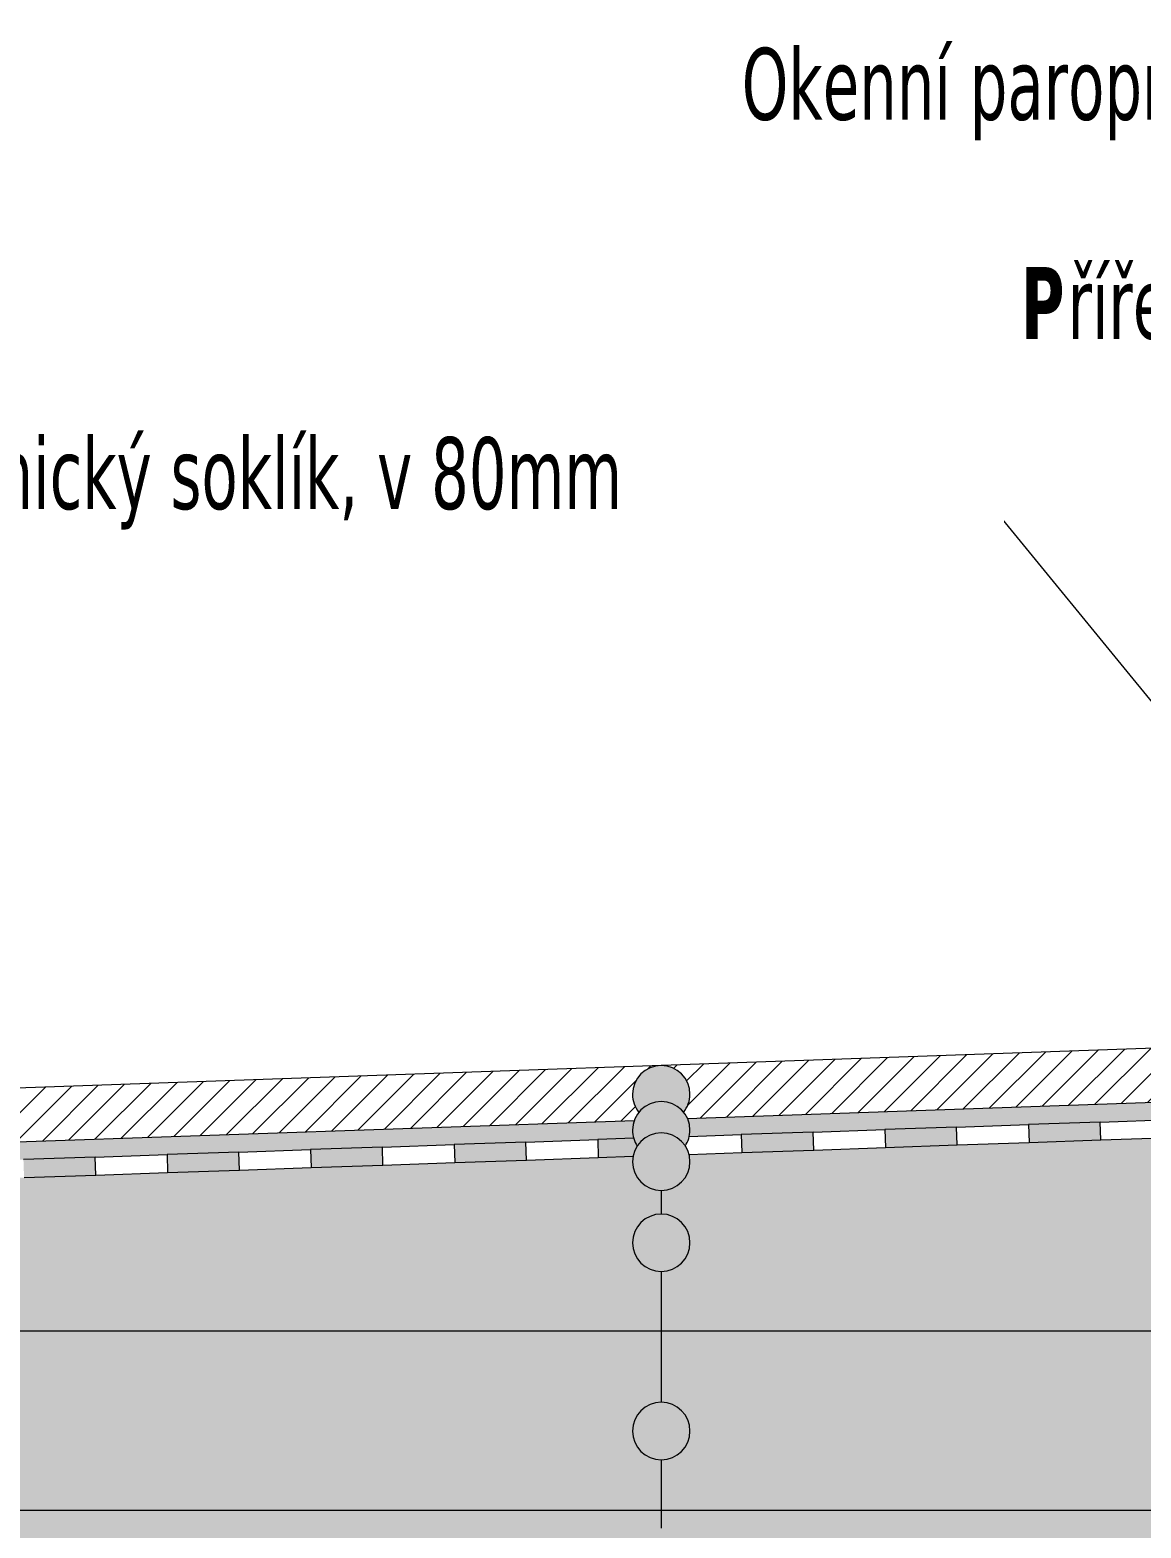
# Model space of a CAD drawing. Header units: millimetres. Extents: x 3925 to 6837, y 3411 to 5969.
# Drawn here: x 5454.5 to 5763.9, y 5392.6 to 5809.7 of the extents above; entities that cross this region are included whole.
import ezdxf

# ---------------------------------------------------------------- set-up
doc = ezdxf.new("R2010")
doc.units = ezdxf.units.MM
for name, color, linetype, lineweight in [('A-DETL', 90, 'Continuous', 18), ('A-DETL-GENF', 92, 'Continuous', 18), ('A-DETL-THIN', 151, 'Continuous', 18), ('G-ANNO-TEXT', 231, 'Continuous', 9)]:
    doc.layers.add(name, color=color, linetype=linetype, lineweight=lineweight)
doc.styles.add('Tahoma_B_1', font='tahomabd.ttf', dxfattribs={"width": 0.7, "height": 20})
pattern_1 = [(0, (0, 0), (10, 10), [1, -9]), (0, (5, 5), (10, 10), [1, -9])]

# ---------------------------------------------------------------- blocks, each defined once
blk = doc.blocks.new('BP_HYDROIZOLACE NOVÁ 2 - Hydroizolace 1_2-1505168-Balkon')
at = {"layer": 'A-DETL-GENF'}
for points in [[(600, 5), (600, 0), (620, 0), (620, 5)], [(640, 5), (640, 0), (660, 0), (660, 5)], [(680, 0), (700, 0), (700, 5), (680, 5)], [(720, 5), (720, 0), (740, 0), (740, 5)], [(760, 0), (769.72, 0), (769.82, 0.58), (770.9, 2.74), (770.99, 2.86), (770.71, 3.25), (769.97, 5), (760, 5)], [(800, 0), (820, 0), (820, 5), (800, 5)], [(840, 5), (840, 0), (860, 0), (860, 5)], [(880, 5), (880, 0), (900, 0), (900, 5)]]:
    blk.add_hatch(color=256, dxfattribs=at).paths.add_polyline_path(points)
for p, q in [((620, 5), (600, 5)), ((620, 5), (640, 5)), ((620, 0), (620, 5)), ((660, 5), (640, 5)), ((640, 5), (640, 0)), ((660, 5), (680, 5)), ((660, 0), (660, 5)), ((700, 5), (680, 5)), ((680, 5), (680, 0)), ((700, 5), (720, 5)), ((700, 0), (700, 5)), ((740, 5), (720, 5)), ((720, 5), (720, 0)), ((740, 5), (760, 5)), ((740, 0), (740, 5)), ((770.06, 5), (760, 5)), ((760, 5), (760, 0)), ((785.48, 5), (800, 5)), ((820, 5), (800, 5)), ((800, 5), (800, 0)), ((820, 5), (840, 5)), ((820, 0), (820, 5)), ((860, 5), (840, 5)), ((840, 5), (840, 0)), ((860, 5), (880, 5)), ((860, 0), (860, 5)), ((900, 5), (880, 5)), ((880, 5), (880, 0)), ((900, 5), (920, 5)), ((900, 0), (900, 5)), ((600, 0), (620, 0)), ((620, 0), (640, 0)), ((640, 0), (660, 0)), ((660, 0), (680, 0)), ((680, 0), (700, 0)), ((700, 0), (720, 0)), ((720, 0), (740, 0)), ((740, 0), (760, 0)), ((760, 0), (769.72, 0)), ((785.26, 0), (800, 0)), ((800, 0), (820, 0)), ((820, 0), (840, 0)), ((840, 0), (860, 0)), ((860, 0), (880, 0)), ((880, 0), (900, 0)), ((900, 0), (920, 0))]:
    blk.add_line(p, q, dxfattribs=at)

msp = doc.modelspace()

# ---------------------------------------------------------------- hatches: boundary and pattern name
at = {"layer": 'A-DETL-GENF'}
h = msp.add_hatch(dxfattribs=at)
h.set_pattern_fill('FP_6', color=1, style=0, pattern_type=2)
h.set_pattern_definition([(45, (0, 0), (-3.535534, 3.535534), [])])
h.paths.add_polyline_path([(4853.24, 5479.27), (5622.84, 5506.15), (5623.36, 5507.41), (5624.13, 5508.41), (5623.36, 5509.41), (5622.57, 5511.34), (5622.33, 5513.68), (5622.57, 5515.48), (5623.36, 5517.41), (5624.64, 5519.07), (5626.29, 5520.34), (5628.22, 5521.14), (5630.29, 5521.41), (5632.36, 5521.14), (5634.29, 5520.34), (5635.95, 5519.07), (5637.25, 5517.35), (5638.02, 5515.48), (5638.29, 5513.41), (5637.94, 5511.14), (5637.14, 5509.31), (5636.45, 5508.41), (5637.22, 5507.41), (5637.53, 5506.66), (5968.24, 5518.21), (5968.24, 5557.52), (6073.24, 5557.52), (6073.24, 5566.12), (6066.24, 5566.12), (6066.24, 5572.52), (5953.24, 5572.52), (5953.24, 5532.69), (4853.24, 5494.28)])
h = msp.add_hatch(dxfattribs=at)
h.set_pattern_fill('FP_2', color=1, style=0, pattern_type=2)
h.set_pattern_definition(pattern_1)
h.paths.add_polyline_path([(4853.24, 5474.27), (5622.65, 5501.14), (5622.55, 5501.48), (5622.29, 5503.41), (5622.65, 5505.69), (5622.84, 5506.15), (4853.24, 5479.27), (4853.24, 5474.96)])
h.paths.add_polyline_path([(5638.06, 5501.68), (5973.24, 5513.38), (5973.24, 5552.52), (6073.24, 5552.52), (6073.24, 5557.52), (5968.24, 5557.52), (5968.24, 5518.21), (5637.53, 5506.66), (5638.06, 5505.2), (5638.29, 5503.41), (5638.16, 5502.37)])
h = msp.add_hatch(dxfattribs=at)
h.set_pattern_fill('FP_2', color=1, style=0, pattern_type=2)
h.set_pattern_definition(pattern_1)
h.paths.add_polyline_path([(5263.89, 5377.52), (5626.75, 5377.52), (5626.29, 5377.71), (5624.64, 5378.98), (5623.36, 5380.64), (5622.57, 5382.57), (5622.31, 5384.77), (5622.57, 5386.71), (5623.36, 5388.64), (5624.64, 5390.3), (5626.29, 5391.57), (5628.22, 5392.37), (5630.29, 5392.64), (5632.36, 5392.37), (5634.29, 5391.57), (5635.95, 5390.3), (5637.22, 5388.64), (5638.02, 5386.71), (5638.27, 5384.48), (5638.02, 5382.57), (5637.22, 5380.64), (5635.95, 5378.98), (5634.29, 5377.71), (5633.83, 5377.52), (6028.24, 5377.52), (6028.24, 5397.52), (4908.24, 5397.52), (4908.24, 5377.52)])
h.paths.add_polyline_path([(4853.24, 5447.52), (5978.24, 5447.52), (5978.24, 5508.55), (5638.03, 5496.67), (5638.29, 5494.64), (5638.02, 5492.57), (5637.14, 5490.53), (5635.95, 5488.98), (5634.29, 5487.71), (5632.36, 5486.91), (5630.29, 5486.64), (5628.22, 5486.91), (5626.29, 5487.71), (5624.64, 5488.98), (5623.36, 5490.64), (5622.57, 5492.57), (5622.29, 5494.64), (5622.49, 5496.13), (4853.24, 5469.27)])
h.paths.add_polyline_path([(5630.29, 5464.05), (5628.22, 5464.32), (5626.29, 5465.12), (5624.64, 5466.39), (5623.36, 5468.05), (5622.57, 5469.98), (5622.29, 5472.05), (5622.57, 5474.12), (5623.36, 5476.05), (5624.64, 5477.71), (5626.29, 5478.98), (5628.22, 5479.78), (5630.29, 5480.05), (5632.36, 5479.78), (5634.29, 5478.98), (5635.95, 5477.71), (5637.22, 5476.05), (5638.02, 5474.12), (5638.29, 5472.05), (5638.02, 5469.98), (5637.22, 5468.05), (5635.95, 5466.39), (5634.29, 5465.12), (5632.36, 5464.32)])
h.paths.add_polyline_path([(5978.24, 5537.52), (6060.78, 5537.52), (6060.78, 5547.52), (5978.24, 5547.52)])
for points in [[(5636.45, 5508.41), (5637.22, 5509.41), (5638.02, 5511.34), (5638.29, 5513.41), (5638.02, 5515.48), (5637.14, 5517.52), (5635.95, 5519.07), (5634.29, 5520.34), (5632.36, 5521.14), (5630.29, 5521.41), (5628.22, 5521.14), (5626.29, 5520.34), (5624.64, 5519.07), (5623.36, 5517.41), (5622.57, 5515.48), (5622.29, 5513.41), (5622.65, 5511.14), (5623.36, 5509.41), (5624.13, 5508.41), (5624.75, 5509.16), (5626.29, 5510.34), (5628.22, 5511.14), (5630.29, 5511.41), (5632.36, 5511.14), (5634.29, 5510.34), (5635.95, 5509.07), (5636.35, 5508.55)], [(5636.92, 5499.03), (5637.22, 5499.41), (5638.05, 5501.57), (5638.29, 5503.41), (5638.02, 5505.48), (5637.14, 5507.52), (5635.95, 5509.07), (5634.29, 5510.34), (5632.36, 5511.14), (5630.29, 5511.41), (5628.22, 5511.14), (5626.29, 5510.34), (5624.64, 5509.07), (5623.36, 5507.41), (5622.57, 5505.48), (5622.29, 5503.41), (5622.57, 5501.34), (5623.41, 5499.35), (5623.7, 5499.08), (5624.64, 5500.3), (5626.29, 5501.57), (5628.22, 5502.37), (5630.29, 5502.64), (5632.36, 5502.37), (5634.29, 5501.57), (5635.95, 5500.3), (5636.89, 5499.08)], [(5630.29, 5486.64), (5632.36, 5486.91), (5634.29, 5487.71), (5635.95, 5488.98), (5637.22, 5490.64), (5638.02, 5492.57), (5638.29, 5494.64), (5638.02, 5496.71), (5637.14, 5498.75), (5635.95, 5500.3), (5634.29, 5501.57), (5632.36, 5502.37), (5630.29, 5502.64), (5628.22, 5502.37), (5626.29, 5501.57), (5624.64, 5500.3), (5623.36, 5498.64), (5622.57, 5496.71), (5622.29, 5494.64), (5622.57, 5492.57), (5623.36, 5490.64), (5624.64, 5488.98), (5626.29, 5487.71), (5628.22, 5486.91)], [(5630.29, 5464.05), (5632.36, 5464.32), (5634.29, 5465.12), (5635.95, 5466.39), (5637.22, 5468.05), (5638.02, 5469.98), (5638.29, 5472.05), (5638.02, 5474.12), (5637.22, 5476.05), (5635.95, 5477.71), (5634.29, 5478.98), (5632.36, 5479.78), (5630.29, 5480.05), (5628.22, 5479.78), (5626.29, 5478.98), (5624.64, 5477.71), (5623.36, 5476.05), (5622.57, 5474.12), (5622.29, 5472.05), (5622.57, 5469.98), (5623.36, 5468.05), (5624.64, 5466.39), (5626.29, 5465.12), (5628.22, 5464.32)], [(5630.29, 5411.64), (5632.36, 5411.91), (5634.29, 5412.71), (5635.95, 5413.98), (5637.22, 5415.64), (5638.02, 5417.57), (5638.29, 5419.64), (5638.02, 5421.71), (5637.22, 5423.64), (5635.95, 5425.3), (5634.29, 5426.57), (5632.36, 5427.37), (5630.29, 5427.64), (5628.22, 5427.37), (5626.29, 5426.57), (5624.64, 5425.3), (5623.36, 5423.64), (5622.57, 5421.71), (5622.29, 5419.64), (5622.57, 5417.57), (5623.36, 5415.64), (5624.64, 5413.98), (5626.29, 5412.71), (5628.22, 5411.91)], [(5630.29, 5376.64), (5632.36, 5376.91), (5634.29, 5377.71), (5635.95, 5378.98), (5637.22, 5380.64), (5638.02, 5382.57), (5638.29, 5384.64), (5638.02, 5386.71), (5637.22, 5388.64), (5635.95, 5390.3), (5634.29, 5391.57), (5632.36, 5392.37), (5630.29, 5392.64), (5628.22, 5392.37), (5626.29, 5391.57), (5624.64, 5390.3), (5623.36, 5388.64), (5622.57, 5386.71), (5622.29, 5384.64), (5622.57, 5382.57), (5623.36, 5380.64), (5624.64, 5378.98), (5626.29, 5377.71), (5628.22, 5376.91)]]:
    msp.add_hatch(color=7, dxfattribs=at).paths.add_polyline_path(points)
h = msp.add_hatch(dxfattribs=at)
h.set_pattern_fill('FP_5', color=1, style=0, pattern_type=2)
h.set_pattern_definition([(45, (7.184, 0), (-14.36841, 14.36841), []), (0, (30.079, 6.73), (14.368, 14.368), [2.54, -26.197]), (45, (32.62, 6.73), (-14.36841, 14.36841), [2.54, -17.78]), (90, (34.415, 8.526), (-14.368, 14.368), [2.54, -26.197]), (135, (34.415, 11.066), (-14.36841, -14.36841), [2.54, -17.78]), (0, (30.079, 12.862), (14.368, 14.368), [2.54, -26.197]), (45, (28.283, 11.066), (-14.36841, 14.36841), [2.54, -17.78]), (90, (28.283, 8.526), (-14.368, 14.368), [2.54, -26.197]), (135, (30.08, 6.73), (-14.36841, -14.36841), [2.54, -17.78]), (135, (26.777, 0), (-14.36841, -14.36841), [])])
h.paths.add_polyline_path([(6028.24, 5397.52), (6028.24, 5447.52), (4908.24, 5447.52), (4908.24, 5397.52), (5978.24, 5397.52)])
h.paths.add_polyline_path([(5630.29, 5411.64), (5628.22, 5411.91), (5626.29, 5412.71), (5624.64, 5413.98), (5623.36, 5415.64), (5622.57, 5417.57), (5622.29, 5419.64), (5622.57, 5421.71), (5623.36, 5423.64), (5624.64, 5425.3), (5626.29, 5426.57), (5628.22, 5427.37), (5630.29, 5427.64), (5632.36, 5427.37), (5634.29, 5426.57), (5635.95, 5425.3), (5637.22, 5423.64), (5638.02, 5421.71), (5638.29, 5419.64), (5638.02, 5417.57), (5637.22, 5415.64), (5635.95, 5413.98), (5634.29, 5412.71), (5632.36, 5411.91)])

# ---------------------------------------------------------------- linework, layer by layer
at = {"layer": 'A-DETL'}
for p, q in [((5953.24, 5532.69), (4853.24, 5494.28)), ((5637.53, 5506.66), (5968.24, 5518.21)), ((4853.24, 5479.27), (5622.84, 5506.15)), ((4853.24, 5447.52), (5978.24, 5447.52)), ((6028.24, 5397.52), (4908.24, 5397.52))]:
    msp.add_line(p, q, dxfattribs=at)
at = {"layer": 'A-DETL-THIN'}
for p, q in [((5630.29, 5486.64), (5630.29, 5480.05)), ((5630.29, 5464.05), (5630.29, 5427.64)), ((5630.29, 5411.64), (5630.29, 5392.64))]:
    msp.add_line(p, q, dxfattribs=at)
for centre, start, end in [((5630.29, 5513.41), 0, 180), ((5630.29, 5513.41), 180, 219.0533), ((5630.29, 5503.41), 0, 180), ((5630.29, 5513.41), 320.9467, 0), ((5630.29, 5503.41), 180, 213.5057), ((5630.29, 5494.64), 0, 180), ((5630.29, 5503.41), 326.4943, 0), ((5630.29, 5494.64), 180, 0), ((5630.29, 5472.05), 0, 180), ((5630.29, 5472.05), 180, 0), ((5630.29, 5419.64), 0, 180), ((5630.29, 5419.64), 180, 0)]:
    msp.add_arc(centre, 8, start, end, dxfattribs=at)
at = {"layer": 'G-ANNO-TEXT', "color": 10}
for p, q in [((5680.2, 5686.35), (5669.88, 5686.35)), ((5714.81, 5686.35), (5680.2, 5686.35)), ((5798.69, 5583.84), (5714.81, 5686.35))]:
    msp.add_line(p, q, dxfattribs=at)

# ---------------------------------------------------------------- block references
at = {"layer": 'A-DETL-GENF', "rotation": 2.00000000000013}
msp.add_blockref('BP_HYDROIZOLACE NOVÁ 2 - Hydroizolace 1_2-1505168-Balkon', (4853.24, 5469.27), dxfattribs=at)

# ---------------------------------------------------------------- texts
at = {"layer": 'G-ANNO-TEXT', "color": 1, "char_height": 20, "attachment_point": 1, "style": 'Tahoma_B_1', "bg_fill": 3, "box_fill_scale": 1.25, "bg_fill_color": 256, "bg_fill_true_color": 13158600, "bg_fill_transparency": 0}
for s, insert, width in [('Okenní paropropustná páska', (5652.71, 5804.73), 352.4218), ('\\fTahoma|b1|i0|c238|p34|;\\W.7;P', (5730.47, 5743.71), 15.7131)]:
    msp.add_mtext(s, dxfattribs=dict(at, insert=insert, width=width))

# ---------------------------------------------------------------- next in the draw order: texts
for s, insert, width in [('řířez XPS', (5743.44, 5743.71), 110.5527), ('Keramický soklík, v 80mm', (5401.42, 5696.35), 319.3121)]:
    msp.add_mtext(s, dxfattribs=dict(at, insert=insert, width=width))

doc.saveas('drawing.dxf')
